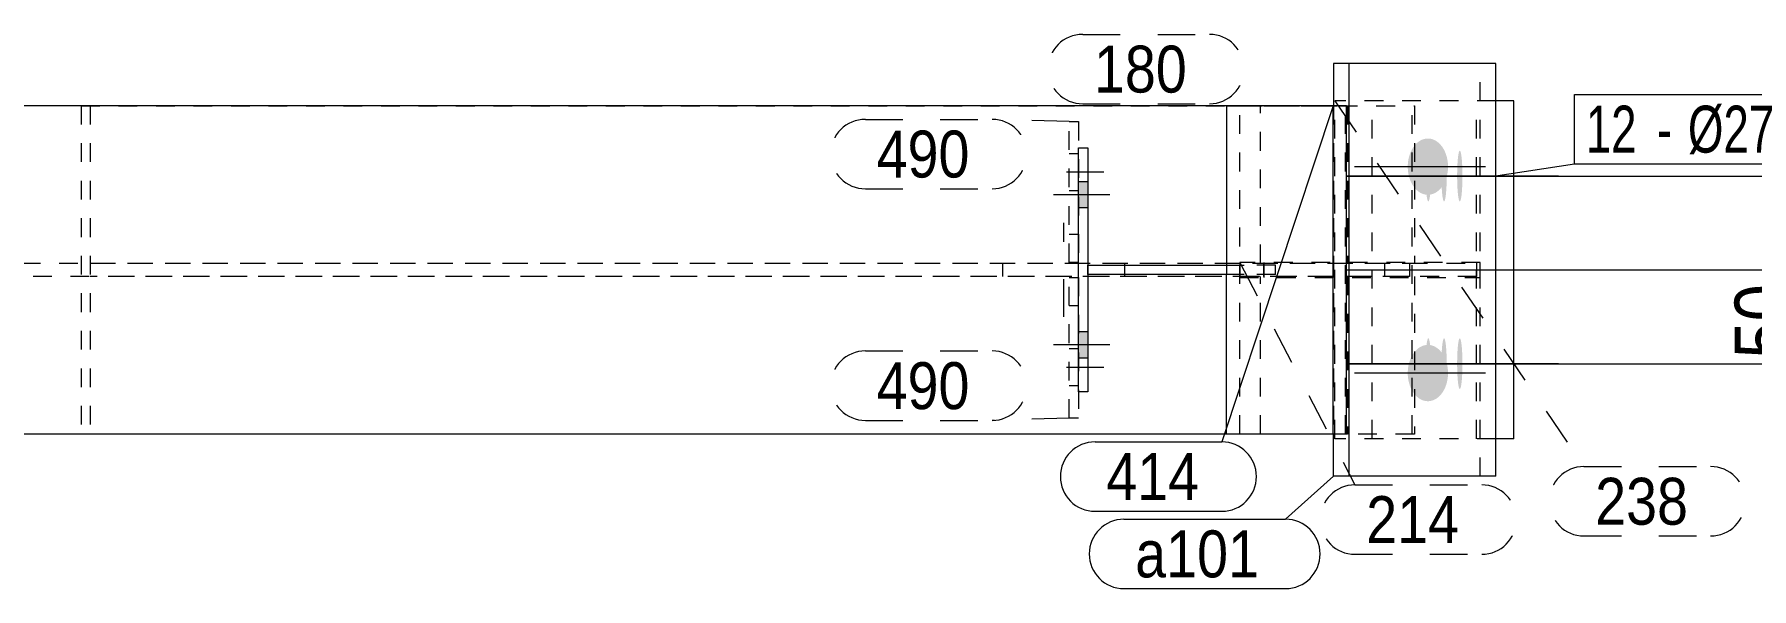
# Model space of a CAD drawing. Header units: millimetres. Extents: x 2 to 825, y 1 to 579.
# Drawn here: x 548 to 639.6, y 441.8 to 471.4 of the extents above; entities that cross this region are included whole.
import ezdxf

# ---------------------------------------------------------------- set-up
doc = ezdxf.new("R2010")
doc.units = ezdxf.units.MM
for name, pattern in [('XKITLINE00', [0]), ('XKITLINE01', [4, 1, -1, 1, -1]), ('XKITLINE02', [4, 2, -2])]:
    doc.linetypes.add(name, pattern=pattern)
for name, color, linetype, lineweight in [('Bolt', 3, 'Continuous', 0), ('BoltMark', 7, 'Continuous', 0), ('Dimensions', 7, 'Continuous', 0), ('Part', 2, 'Continuous', 0), ('PartMark', 7, 'Continuous', 0)]:
    doc.layers.add(name, color=color, linetype=linetype, lineweight=lineweight)
doc.styles.add('ARIAL', font='ARIAL.TTF')
doc.styles.add('ARIAL_NARROW', font='ARIALN.TTF')

# ---------------------------------------------------------------- blocks, each defined once
blk = doc.blocks.new('*A50')
at = {"layer": 'Bolt', "color": 3, "linetype": 'XKITLINE02', "lineweight": 0}
for p, q in [((602.956, 456.328), (602.956, 461.328)), ((599.706, 458.478), (599.706, 459.178)), ((606.206, 458.478), (606.206, 459.178))]:
    blk.add_line(p, q, dxfattribs=at)
blk = doc.blocks.new('*A55')
at = {"layer": 'Bolt', "color": 3, "linetype": 'XKITLINE02', "lineweight": 0}
for p, q in [((603.74, 454.611), (603.24, 454.611)), ((605.09, 453.628), (602.09, 453.628)), ((603.74, 452.646), (603.24, 452.646))]:
    blk.add_line(p, q, dxfattribs=at)
blk = doc.blocks.new('*A60')
at = {"layer": 'Bolt', "color": 3, "linetype": 'XKITLINE02', "lineweight": 0}
for p, q in [((603.74, 465.011), (603.24, 465.011)), ((605.09, 464.028), (602.09, 464.028)), ((603.74, 463.046), (603.24, 463.046))]:
    blk.add_line(p, q, dxfattribs=at)
blk = doc.blocks.new('*A61')
at = {"layer": 'Bolt'}
for points in [[(603.74, 463.528), (604.24, 463.528), (604.24, 462.128), (603.74, 462.128)], [(603.74, 463.528), (604.24, 463.528), (604.24, 462.128), (603.74, 462.128)], [(603.74, 455.528), (604.24, 455.528), (604.24, 454.128), (603.74, 454.128)], [(603.74, 455.528), (604.24, 455.528), (604.24, 454.128), (603.74, 454.128)]]:
    blk.add_hatch(color=3, dxfattribs=at).paths.add_polyline_path(points, flags=17)
at = {"layer": 'Bolt', "color": 3, "linetype": 'XKITLINE00', "lineweight": 0}
for p, q in [((605.4, 462.828), (602.4, 462.828)), ((605.4, 462.828), (602.4, 462.828)), ((604.24, 463.528), (603.74, 463.528)), ((604.24, 463.528), (603.74, 463.528)), ((604.24, 462.128), (603.74, 462.128)), ((604.24, 462.128), (603.74, 462.128)), ((604.24, 455.528), (603.74, 455.528)), ((604.24, 455.528), (603.74, 455.528)), ((605.4, 454.828), (602.4, 454.828)), ((605.4, 454.828), (602.4, 454.828)), ((604.24, 454.128), (603.74, 454.128)), ((604.24, 454.128), (603.74, 454.128))]:
    blk.add_line(p, q, dxfattribs=at)
blk = doc.blocks.new('*A66')
at = {"layer": 'Bolt'}
for points in [[(622.538, 463.795), (622.538, 463.762), (622.538, 463.729), (622.537, 463.696), (622.537, 463.663), (622.537, 463.63), (622.536, 463.598), (622.535, 463.565), (622.535, 463.533), (622.534, 463.5), (622.533, 463.468), (622.532, 463.437), (622.531, 463.405), (622.53, 463.374), (622.529, 463.343), (622.527, 463.312), (622.526, 463.281), (622.525, 463.251), (622.523, 463.221), (622.521, 463.192), (622.52, 463.163), (622.518, 463.134), (622.516, 463.106), (622.514, 463.078), (622.512, 463.051), (622.51, 463.024), (622.508, 462.998), (622.506, 462.972), (622.504, 462.947), (622.501, 462.922), (622.499, 462.898), (622.497, 462.874), (622.494, 462.851), (622.492, 462.828), (622.489, 462.806), (622.486, 462.785), (622.484, 462.764), (622.481, 462.744), (622.478, 462.725), (622.475, 462.706), (622.472, 462.688), (622.469, 462.671), (622.466, 462.654), (622.463, 462.638), (622.46, 462.623), (622.457, 462.608), (622.454, 462.594), (622.451, 462.581), (622.447, 462.569), (622.444, 462.557), (622.441, 462.547), (622.438, 462.537), (622.434, 462.527), (622.431, 462.519), (622.428, 462.511), (622.424, 462.504), (622.421, 462.498), (622.417, 462.493), (622.414, 462.489), (622.41, 462.485), (622.407, 462.482), (622.403, 462.48), (622.4, 462.479), (622.397, 462.478), (622.393, 462.479), (622.39, 462.48), (622.386, 462.482), (622.383, 462.485), (622.379, 462.489), (622.376, 462.493), (622.372, 462.498), (622.369, 462.504), (622.366, 462.511), (622.362, 462.519), (622.359, 462.527), (622.355, 462.537), (622.352, 462.547), (622.349, 462.557), (622.346, 462.569), (622.342, 462.581), (622.339, 462.594), (622.336, 462.608), (622.333, 462.623), (622.33, 462.638), (622.327, 462.654), (622.324, 462.671), (622.321, 462.688), (622.318, 462.706), (622.315, 462.725), (622.312, 462.744), (622.309, 462.764), (622.307, 462.785), (622.304, 462.806), (622.301, 462.828), (622.299, 462.851), (622.296, 462.874), (622.294, 462.898), (622.292, 462.922), (622.289, 462.947), (622.287, 462.972), (622.285, 462.998), (622.283, 463.024), (622.281, 463.051), (622.279, 463.078), (622.277, 463.106), (622.275, 463.134), (622.273, 463.163), (622.272, 463.192), (622.27, 463.221), (622.269, 463.251), (622.267, 463.281), (622.266, 463.312), (622.264, 463.343), (622.263, 463.374), (622.262, 463.405), (622.261, 463.437), (622.26, 463.468), (622.259, 463.5), (622.258, 463.533), (622.258, 463.565), (622.257, 463.598), (622.256, 463.63), (622.256, 463.663), (622.256, 463.696), (622.255, 463.729), (622.255, 463.762), (622.255, 463.795), (622.255, 463.828), (622.255, 463.862), (622.255, 463.895), (622.255, 463.928), (622.256, 463.961), (622.256, 463.994), (622.256, 464.027), (622.257, 464.059), (622.258, 464.092), (622.258, 464.124), (622.259, 464.156), (622.26, 464.188), (622.261, 464.22), (622.262, 464.252), (622.263, 464.283), (622.264, 464.314), (622.266, 464.345), (622.267, 464.376), (622.269, 464.406), (622.27, 464.435), (622.272, 464.465), (622.273, 464.494), (622.275, 464.522), (622.277, 464.551), (622.279, 464.578), (622.281, 464.606), (622.283, 464.633), (622.285, 464.659), (622.287, 464.685), (622.289, 464.71), (622.292, 464.735), (622.294, 464.759), (622.296, 464.783), (622.299, 464.806), (622.301, 464.829), (622.304, 464.851), (622.307, 464.872), (622.309, 464.893), (622.312, 464.913), (622.315, 464.932), (622.318, 464.951), (622.321, 464.969), (622.324, 464.986), (622.327, 465.003), (622.33, 465.019), (622.333, 465.034), (622.336, 465.049), (622.339, 465.063), (622.342, 465.076), (622.346, 465.088), (622.349, 465.1), (622.352, 465.11), (622.355, 465.12), (622.359, 465.13), (622.362, 465.138), (622.366, 465.146), (622.369, 465.152), (622.372, 465.159), (622.376, 465.164), (622.379, 465.168), (622.383, 465.172), (622.386, 465.175), (622.39, 465.177), (622.393, 465.178), (622.397, 465.178), (622.4, 465.178), (622.403, 465.177), (622.407, 465.175), (622.41, 465.172), (622.414, 465.168), (622.417, 465.164), (622.421, 465.159), (622.424, 465.152), (622.428, 465.146), (622.431, 465.138), (622.434, 465.13), (622.438, 465.12), (622.441, 465.11), (622.444, 465.1), (622.447, 465.088), (622.451, 465.076), (622.454, 465.063), (622.457, 465.049), (622.46, 465.034), (622.463, 465.019), (622.466, 465.003), (622.469, 464.986), (622.472, 464.969), (622.475, 464.951), (622.478, 464.932), (622.481, 464.913), (622.484, 464.893), (622.486, 464.872), (622.489, 464.851), (622.492, 464.829), (622.494, 464.806), (622.497, 464.783), (622.499, 464.759), (622.501, 464.735), (622.504, 464.71), (622.506, 464.685), (622.508, 464.659), (622.51, 464.633), (622.512, 464.606), (622.514, 464.578), (622.516, 464.551), (622.518, 464.522), (622.52, 464.494), (622.521, 464.465), (622.523, 464.435), (622.525, 464.406), (622.526, 464.376), (622.527, 464.345), (622.529, 464.314), (622.53, 464.283), (622.531, 464.252), (622.532, 464.22), (622.533, 464.188), (622.534, 464.156), (622.535, 464.124), (622.535, 464.092), (622.536, 464.059), (622.537, 464.027), (622.537, 463.994), (622.537, 463.961), (622.538, 463.928), (622.538, 463.895), (622.538, 463.862), (622.538, 463.828)], [(623.377, 463.795), (623.377, 463.762), (623.377, 463.729), (623.377, 463.696), (623.376, 463.663), (623.376, 463.63), (623.375, 463.598), (623.375, 463.565), (623.374, 463.533), (623.373, 463.5), (623.372, 463.468), (623.371, 463.437), (623.37, 463.405), (623.369, 463.374), (623.368, 463.343), (623.367, 463.312), (623.365, 463.281), (623.364, 463.251), (623.362, 463.221), (623.361, 463.192), (623.359, 463.163), (623.357, 463.134), (623.355, 463.106), (623.353, 463.078), (623.351, 463.051), (623.349, 463.024), (623.347, 462.998), (623.345, 462.972), (623.343, 462.947), (623.341, 462.922), (623.338, 462.898), (623.336, 462.874), (623.333, 462.851), (623.331, 462.828), (623.328, 462.806), (623.326, 462.785), (623.323, 462.764), (623.32, 462.744), (623.317, 462.725), (623.314, 462.706), (623.311, 462.688), (623.308, 462.671), (623.305, 462.654), (623.302, 462.638), (623.299, 462.623), (623.296, 462.608), (623.293, 462.594), (623.29, 462.581), (623.287, 462.569), (623.283, 462.557), (623.28, 462.547), (623.277, 462.537), (623.273, 462.527), (623.27, 462.519), (623.267, 462.511), (623.263, 462.504), (623.26, 462.498), (623.256, 462.493), (623.253, 462.489), (623.25, 462.485), (623.246, 462.482), (623.243, 462.48), (623.239, 462.479), (623.236, 462.478), (623.232, 462.479), (623.229, 462.48), (623.225, 462.482), (623.222, 462.485), (623.218, 462.489), (623.215, 462.493), (623.211, 462.498), (623.208, 462.504), (623.205, 462.511), (623.201, 462.519), (623.198, 462.527), (623.195, 462.537), (623.191, 462.547), (623.188, 462.557), (623.185, 462.569), (623.181, 462.581), (623.178, 462.594), (623.175, 462.608), (623.172, 462.623), (623.169, 462.638), (623.166, 462.654), (623.163, 462.671), (623.16, 462.688), (623.157, 462.706), (623.154, 462.725), (623.151, 462.744), (623.149, 462.764), (623.146, 462.785), (623.143, 462.806), (623.141, 462.828), (623.138, 462.851), (623.136, 462.874), (623.133, 462.898), (623.131, 462.922), (623.128, 462.947), (623.126, 462.972), (623.124, 462.998), (623.122, 463.024), (623.12, 463.051), (623.118, 463.078), (623.116, 463.106), (623.114, 463.134), (623.112, 463.163), (623.111, 463.192), (623.109, 463.221), (623.108, 463.251), (623.106, 463.281), (623.105, 463.312), (623.104, 463.343), (623.102, 463.374), (623.101, 463.405), (623.1, 463.437), (623.099, 463.468), (623.098, 463.5), (623.098, 463.533), (623.097, 463.565), (623.096, 463.598), (623.096, 463.63), (623.095, 463.663), (623.095, 463.696), (623.094, 463.729), (623.094, 463.762), (623.094, 463.795), (623.094, 463.828), (623.094, 463.862), (623.094, 463.895), (623.094, 463.928), (623.095, 463.961), (623.095, 463.994), (623.096, 464.027), (623.096, 464.059), (623.097, 464.092), (623.098, 464.124), (623.098, 464.156), (623.099, 464.188), (623.1, 464.22), (623.101, 464.252), (623.102, 464.283), (623.104, 464.314), (623.105, 464.345), (623.106, 464.376), (623.108, 464.406), (623.109, 464.435), (623.111, 464.465), (623.112, 464.494), (623.114, 464.522), (623.116, 464.551), (623.118, 464.578), (623.12, 464.606), (623.122, 464.633), (623.124, 464.659), (623.126, 464.685), (623.128, 464.71), (623.131, 464.735), (623.133, 464.759), (623.136, 464.783), (623.138, 464.806), (623.141, 464.829), (623.143, 464.851), (623.146, 464.872), (623.149, 464.893), (623.151, 464.913), (623.154, 464.932), (623.157, 464.951), (623.16, 464.969), (623.163, 464.986), (623.166, 465.003), (623.169, 465.019), (623.172, 465.034), (623.175, 465.049), (623.178, 465.063), (623.181, 465.076), (623.185, 465.088), (623.188, 465.1), (623.191, 465.11), (623.195, 465.12), (623.198, 465.13), (623.201, 465.138), (623.205, 465.146), (623.208, 465.152), (623.211, 465.159), (623.215, 465.164), (623.218, 465.168), (623.222, 465.172), (623.225, 465.175), (623.229, 465.177), (623.232, 465.178), (623.236, 465.178), (623.239, 465.178), (623.243, 465.177), (623.246, 465.175), (623.25, 465.172), (623.253, 465.168), (623.256, 465.164), (623.26, 465.159), (623.263, 465.152), (623.267, 465.146), (623.27, 465.138), (623.273, 465.13), (623.277, 465.12), (623.28, 465.11), (623.283, 465.1), (623.287, 465.088), (623.29, 465.076), (623.293, 465.063), (623.296, 465.049), (623.299, 465.034), (623.302, 465.019), (623.305, 465.003), (623.308, 464.986), (623.311, 464.969), (623.314, 464.951), (623.317, 464.932), (623.32, 464.913), (623.323, 464.893), (623.326, 464.872), (623.328, 464.851), (623.331, 464.829), (623.333, 464.806), (623.336, 464.783), (623.338, 464.759), (623.341, 464.735), (623.343, 464.71), (623.345, 464.685), (623.347, 464.659), (623.349, 464.633), (623.351, 464.606), (623.353, 464.578), (623.355, 464.551), (623.357, 464.522), (623.359, 464.494), (623.361, 464.465), (623.362, 464.435), (623.364, 464.406), (623.365, 464.376), (623.367, 464.345), (623.368, 464.314), (623.369, 464.283), (623.37, 464.252), (623.371, 464.22), (623.372, 464.188), (623.373, 464.156), (623.374, 464.124), (623.375, 464.092), (623.375, 464.059), (623.376, 464.027), (623.376, 463.994), (623.377, 463.961), (623.377, 463.928), (623.377, 463.895), (623.377, 463.862), (623.377, 463.828)], [(624.216, 463.795), (624.216, 463.762), (624.216, 463.729), (624.216, 463.696), (624.215, 463.663), (624.215, 463.63), (624.214, 463.598), (624.214, 463.565), (624.213, 463.533), (624.212, 463.5), (624.211, 463.468), (624.21, 463.437), (624.209, 463.405), (624.208, 463.374), (624.207, 463.343), (624.206, 463.312), (624.204, 463.281), (624.203, 463.251), (624.201, 463.221), (624.2, 463.192), (624.198, 463.163), (624.196, 463.134), (624.194, 463.106), (624.193, 463.078), (624.191, 463.051), (624.189, 463.024), (624.186, 462.998), (624.184, 462.972), (624.182, 462.947), (624.18, 462.922), (624.177, 462.898), (624.175, 462.874), (624.172, 462.851), (624.17, 462.828), (624.167, 462.806), (624.165, 462.785), (624.162, 462.764), (624.159, 462.744), (624.156, 462.725), (624.154, 462.706), (624.151, 462.688), (624.148, 462.671), (624.145, 462.654), (624.142, 462.638), (624.139, 462.623), (624.135, 462.608), (624.132, 462.594), (624.129, 462.581), (624.126, 462.569), (624.123, 462.557), (624.119, 462.547), (624.116, 462.537), (624.113, 462.527), (624.109, 462.519), (624.106, 462.511), (624.102, 462.504), (624.099, 462.498), (624.096, 462.493), (624.092, 462.489), (624.089, 462.485), (624.085, 462.482), (624.082, 462.48), (624.078, 462.479), (624.075, 462.478), (624.071, 462.479), (624.068, 462.48), (624.064, 462.482), (624.061, 462.485), (624.058, 462.489), (624.054, 462.493), (624.051, 462.498), (624.047, 462.504), (624.044, 462.511), (624.04, 462.519), (624.037, 462.527), (624.034, 462.537), (624.03, 462.547), (624.027, 462.557), (624.024, 462.569), (624.021, 462.581), (624.017, 462.594), (624.014, 462.608), (624.011, 462.623), (624.008, 462.638), (624.005, 462.654), (624.002, 462.671), (623.999, 462.688), (623.996, 462.706), (623.993, 462.725), (623.99, 462.744), (623.988, 462.764), (623.985, 462.785), (623.982, 462.806), (623.98, 462.828), (623.977, 462.851), (623.975, 462.874), (623.972, 462.898), (623.97, 462.922), (623.968, 462.947), (623.965, 462.972), (623.963, 462.998), (623.961, 463.024), (623.959, 463.051), (623.957, 463.078), (623.955, 463.106), (623.953, 463.134), (623.952, 463.163), (623.95, 463.192), (623.948, 463.221), (623.947, 463.251), (623.945, 463.281), (623.944, 463.312), (623.943, 463.343), (623.942, 463.374), (623.94, 463.405), (623.939, 463.437), (623.938, 463.468), (623.937, 463.5), (623.937, 463.533), (623.936, 463.565), (623.935, 463.598), (623.935, 463.63), (623.934, 463.663), (623.934, 463.696), (623.934, 463.729), (623.933, 463.762), (623.933, 463.795), (623.933, 463.828), (623.933, 463.862), (623.933, 463.895), (623.934, 463.928), (623.934, 463.961), (623.934, 463.994), (623.935, 464.027), (623.935, 464.059), (623.936, 464.092), (623.937, 464.124), (623.937, 464.156), (623.938, 464.188), (623.939, 464.22), (623.94, 464.252), (623.942, 464.283), (623.943, 464.314), (623.944, 464.345), (623.945, 464.376), (623.947, 464.406), (623.948, 464.435), (623.95, 464.465), (623.952, 464.494), (623.953, 464.522), (623.955, 464.551), (623.957, 464.578), (623.959, 464.606), (623.961, 464.633), (623.963, 464.659), (623.965, 464.685), (623.968, 464.71), (623.97, 464.735), (623.972, 464.759), (623.975, 464.783), (623.977, 464.806), (623.98, 464.829), (623.982, 464.851), (623.985, 464.872), (623.988, 464.893), (623.99, 464.913), (623.993, 464.932), (623.996, 464.951), (623.999, 464.969), (624.002, 464.986), (624.005, 465.003), (624.008, 465.019), (624.011, 465.034), (624.014, 465.049), (624.017, 465.063), (624.021, 465.076), (624.024, 465.088), (624.027, 465.1), (624.03, 465.11), (624.034, 465.12), (624.037, 465.13), (624.04, 465.138), (624.044, 465.146), (624.047, 465.152), (624.051, 465.159), (624.054, 465.164), (624.058, 465.168), (624.061, 465.172), (624.064, 465.175), (624.068, 465.177), (624.071, 465.178), (624.075, 465.178), (624.078, 465.178), (624.082, 465.177), (624.085, 465.175), (624.089, 465.172), (624.092, 465.168), (624.096, 465.164), (624.099, 465.159), (624.102, 465.152), (624.106, 465.146), (624.109, 465.138), (624.113, 465.13), (624.116, 465.12), (624.119, 465.11), (624.123, 465.1), (624.126, 465.088), (624.129, 465.076), (624.132, 465.063), (624.135, 465.049), (624.139, 465.034), (624.142, 465.019), (624.145, 465.003), (624.148, 464.986), (624.151, 464.969), (624.154, 464.951), (624.156, 464.932), (624.159, 464.913), (624.162, 464.893), (624.165, 464.872), (624.167, 464.851), (624.17, 464.829), (624.172, 464.806), (624.175, 464.783), (624.177, 464.759), (624.18, 464.735), (624.182, 464.71), (624.184, 464.685), (624.186, 464.659), (624.189, 464.633), (624.191, 464.606), (624.193, 464.578), (624.194, 464.551), (624.196, 464.522), (624.198, 464.494), (624.2, 464.465), (624.201, 464.435), (624.203, 464.406), (624.204, 464.376), (624.206, 464.345), (624.207, 464.314), (624.208, 464.283), (624.209, 464.252), (624.21, 464.22), (624.211, 464.188), (624.212, 464.156), (624.213, 464.124), (624.214, 464.092), (624.214, 464.059), (624.215, 464.027), (624.215, 463.994), (624.216, 463.961), (624.216, 463.928), (624.216, 463.895), (624.216, 463.862), (624.216, 463.828)], [(622.538, 453.795), (622.538, 453.762), (622.538, 453.729), (622.537, 453.696), (622.537, 453.663), (622.537, 453.63), (622.536, 453.598), (622.535, 453.565), (622.535, 453.533), (622.534, 453.5), (622.533, 453.468), (622.532, 453.437), (622.531, 453.405), (622.53, 453.374), (622.529, 453.343), (622.527, 453.312), (622.526, 453.281), (622.525, 453.251), (622.523, 453.221), (622.521, 453.192), (622.52, 453.163), (622.518, 453.134), (622.516, 453.106), (622.514, 453.078), (622.512, 453.051), (622.51, 453.024), (622.508, 452.998), (622.506, 452.972), (622.504, 452.947), (622.501, 452.922), (622.499, 452.898), (622.497, 452.874), (622.494, 452.851), (622.492, 452.828), (622.489, 452.806), (622.486, 452.785), (622.484, 452.764), (622.481, 452.744), (622.478, 452.725), (622.475, 452.706), (622.472, 452.688), (622.469, 452.671), (622.466, 452.654), (622.463, 452.638), (622.46, 452.623), (622.457, 452.608), (622.454, 452.594), (622.451, 452.581), (622.447, 452.569), (622.444, 452.557), (622.441, 452.547), (622.438, 452.537), (622.434, 452.527), (622.431, 452.519), (622.428, 452.511), (622.424, 452.504), (622.421, 452.498), (622.417, 452.493), (622.414, 452.489), (622.41, 452.485), (622.407, 452.482), (622.403, 452.48), (622.4, 452.479), (622.397, 452.478), (622.393, 452.479), (622.39, 452.48), (622.386, 452.482), (622.383, 452.485), (622.379, 452.489), (622.376, 452.493), (622.372, 452.498), (622.369, 452.504), (622.366, 452.511), (622.362, 452.519), (622.359, 452.527), (622.355, 452.537), (622.352, 452.547), (622.349, 452.557), (622.346, 452.569), (622.342, 452.581), (622.339, 452.594), (622.336, 452.608), (622.333, 452.623), (622.33, 452.638), (622.327, 452.654), (622.324, 452.671), (622.321, 452.688), (622.318, 452.706), (622.315, 452.725), (622.312, 452.744), (622.309, 452.764), (622.307, 452.785), (622.304, 452.806), (622.301, 452.828), (622.299, 452.851), (622.296, 452.874), (622.294, 452.898), (622.292, 452.922), (622.289, 452.947), (622.287, 452.972), (622.285, 452.998), (622.283, 453.024), (622.281, 453.051), (622.279, 453.078), (622.277, 453.106), (622.275, 453.134), (622.273, 453.163), (622.272, 453.192), (622.27, 453.221), (622.269, 453.251), (622.267, 453.281), (622.266, 453.312), (622.264, 453.343), (622.263, 453.374), (622.262, 453.405), (622.261, 453.437), (622.26, 453.468), (622.259, 453.5), (622.258, 453.533), (622.258, 453.565), (622.257, 453.598), (622.256, 453.63), (622.256, 453.663), (622.256, 453.696), (622.255, 453.729), (622.255, 453.762), (622.255, 453.795), (622.255, 453.828), (622.255, 453.862), (622.255, 453.895), (622.255, 453.928), (622.256, 453.961), (622.256, 453.994), (622.256, 454.027), (622.257, 454.059), (622.258, 454.092), (622.258, 454.124), (622.259, 454.156), (622.26, 454.188), (622.261, 454.22), (622.262, 454.252), (622.263, 454.283), (622.264, 454.314), (622.266, 454.345), (622.267, 454.376), (622.269, 454.406), (622.27, 454.435), (622.272, 454.465), (622.273, 454.494), (622.275, 454.522), (622.277, 454.551), (622.279, 454.578), (622.281, 454.606), (622.283, 454.633), (622.285, 454.659), (622.287, 454.685), (622.289, 454.71), (622.292, 454.735), (622.294, 454.759), (622.296, 454.783), (622.299, 454.806), (622.301, 454.829), (622.304, 454.851), (622.307, 454.872), (622.309, 454.893), (622.312, 454.913), (622.315, 454.932), (622.318, 454.951), (622.321, 454.969), (622.324, 454.986), (622.327, 455.003), (622.33, 455.019), (622.333, 455.034), (622.336, 455.049), (622.339, 455.063), (622.342, 455.076), (622.346, 455.088), (622.349, 455.1), (622.352, 455.11), (622.355, 455.12), (622.359, 455.13), (622.362, 455.138), (622.366, 455.146), (622.369, 455.152), (622.372, 455.159), (622.376, 455.164), (622.379, 455.168), (622.383, 455.172), (622.386, 455.175), (622.39, 455.177), (622.393, 455.178), (622.397, 455.178), (622.4, 455.178), (622.403, 455.177), (622.407, 455.175), (622.41, 455.172), (622.414, 455.168), (622.417, 455.164), (622.421, 455.159), (622.424, 455.152), (622.428, 455.146), (622.431, 455.138), (622.434, 455.13), (622.438, 455.12), (622.441, 455.11), (622.444, 455.1), (622.447, 455.088), (622.451, 455.076), (622.454, 455.063), (622.457, 455.049), (622.46, 455.034), (622.463, 455.019), (622.466, 455.003), (622.469, 454.986), (622.472, 454.969), (622.475, 454.951), (622.478, 454.932), (622.481, 454.913), (622.484, 454.893), (622.486, 454.872), (622.489, 454.851), (622.492, 454.829), (622.494, 454.806), (622.497, 454.783), (622.499, 454.759), (622.501, 454.735), (622.504, 454.71), (622.506, 454.685), (622.508, 454.659), (622.51, 454.633), (622.512, 454.606), (622.514, 454.578), (622.516, 454.551), (622.518, 454.522), (622.52, 454.494), (622.521, 454.465), (622.523, 454.435), (622.525, 454.406), (622.526, 454.376), (622.527, 454.345), (622.529, 454.314), (622.53, 454.283), (622.531, 454.252), (622.532, 454.22), (622.533, 454.188), (622.534, 454.156), (622.535, 454.124), (622.535, 454.092), (622.536, 454.059), (622.537, 454.027), (622.537, 453.994), (622.537, 453.961), (622.538, 453.928), (622.538, 453.895), (622.538, 453.862), (622.538, 453.828)], [(623.377, 453.795), (623.377, 453.762), (623.377, 453.729), (623.377, 453.696), (623.376, 453.663), (623.376, 453.63), (623.375, 453.598), (623.375, 453.565), (623.374, 453.533), (623.373, 453.5), (623.372, 453.468), (623.371, 453.437), (623.37, 453.405), (623.369, 453.374), (623.368, 453.343), (623.367, 453.312), (623.365, 453.281), (623.364, 453.251), (623.362, 453.221), (623.361, 453.192), (623.359, 453.163), (623.357, 453.134), (623.355, 453.106), (623.353, 453.078), (623.351, 453.051), (623.349, 453.024), (623.347, 452.998), (623.345, 452.972), (623.343, 452.947), (623.341, 452.922), (623.338, 452.898), (623.336, 452.874), (623.333, 452.851), (623.331, 452.828), (623.328, 452.806), (623.326, 452.785), (623.323, 452.764), (623.32, 452.744), (623.317, 452.725), (623.314, 452.706), (623.311, 452.688), (623.308, 452.671), (623.305, 452.654), (623.302, 452.638), (623.299, 452.623), (623.296, 452.608), (623.293, 452.594), (623.29, 452.581), (623.287, 452.569), (623.283, 452.557), (623.28, 452.547), (623.277, 452.537), (623.273, 452.527), (623.27, 452.519), (623.267, 452.511), (623.263, 452.504), (623.26, 452.498), (623.256, 452.493), (623.253, 452.489), (623.25, 452.485), (623.246, 452.482), (623.243, 452.48), (623.239, 452.479), (623.236, 452.478), (623.232, 452.479), (623.229, 452.48), (623.225, 452.482), (623.222, 452.485), (623.218, 452.489), (623.215, 452.493), (623.211, 452.498), (623.208, 452.504), (623.205, 452.511), (623.201, 452.519), (623.198, 452.527), (623.195, 452.537), (623.191, 452.547), (623.188, 452.557), (623.185, 452.569), (623.181, 452.581), (623.178, 452.594), (623.175, 452.608), (623.172, 452.623), (623.169, 452.638), (623.166, 452.654), (623.163, 452.671), (623.16, 452.688), (623.157, 452.706), (623.154, 452.725), (623.151, 452.744), (623.149, 452.764), (623.146, 452.785), (623.143, 452.806), (623.141, 452.828), (623.138, 452.851), (623.136, 452.874), (623.133, 452.898), (623.131, 452.922), (623.128, 452.947), (623.126, 452.972), (623.124, 452.998), (623.122, 453.024), (623.12, 453.051), (623.118, 453.078), (623.116, 453.106), (623.114, 453.134), (623.112, 453.163), (623.111, 453.192), (623.109, 453.221), (623.108, 453.251), (623.106, 453.281), (623.105, 453.312), (623.104, 453.343), (623.102, 453.374), (623.101, 453.405), (623.1, 453.437), (623.099, 453.468), (623.098, 453.5), (623.098, 453.533), (623.097, 453.565), (623.096, 453.598), (623.096, 453.63), (623.095, 453.663), (623.095, 453.696), (623.094, 453.729), (623.094, 453.762), (623.094, 453.795), (623.094, 453.828), (623.094, 453.862), (623.094, 453.895), (623.094, 453.928), (623.095, 453.961), (623.095, 453.994), (623.096, 454.027), (623.096, 454.059), (623.097, 454.092), (623.098, 454.124), (623.098, 454.156), (623.099, 454.188), (623.1, 454.22), (623.101, 454.252), (623.102, 454.283), (623.104, 454.314), (623.105, 454.345), (623.106, 454.376), (623.108, 454.406), (623.109, 454.435), (623.111, 454.465), (623.112, 454.494), (623.114, 454.522), (623.116, 454.551), (623.118, 454.578), (623.12, 454.606), (623.122, 454.633), (623.124, 454.659), (623.126, 454.685), (623.128, 454.71), (623.131, 454.735), (623.133, 454.759), (623.136, 454.783), (623.138, 454.806), (623.141, 454.829), (623.143, 454.851), (623.146, 454.872), (623.149, 454.893), (623.151, 454.913), (623.154, 454.932), (623.157, 454.951), (623.16, 454.969), (623.163, 454.986), (623.166, 455.003), (623.169, 455.019), (623.172, 455.034), (623.175, 455.049), (623.178, 455.063), (623.181, 455.076), (623.185, 455.088), (623.188, 455.1), (623.191, 455.11), (623.195, 455.12), (623.198, 455.13), (623.201, 455.138), (623.205, 455.146), (623.208, 455.152), (623.211, 455.159), (623.215, 455.164), (623.218, 455.168), (623.222, 455.172), (623.225, 455.175), (623.229, 455.177), (623.232, 455.178), (623.236, 455.178), (623.239, 455.178), (623.243, 455.177), (623.246, 455.175), (623.25, 455.172), (623.253, 455.168), (623.256, 455.164), (623.26, 455.159), (623.263, 455.152), (623.267, 455.146), (623.27, 455.138), (623.273, 455.13), (623.277, 455.12), (623.28, 455.11), (623.283, 455.1), (623.287, 455.088), (623.29, 455.076), (623.293, 455.063), (623.296, 455.049), (623.299, 455.034), (623.302, 455.019), (623.305, 455.003), (623.308, 454.986), (623.311, 454.969), (623.314, 454.951), (623.317, 454.932), (623.32, 454.913), (623.323, 454.893), (623.326, 454.872), (623.328, 454.851), (623.331, 454.829), (623.333, 454.806), (623.336, 454.783), (623.338, 454.759), (623.341, 454.735), (623.343, 454.71), (623.345, 454.685), (623.347, 454.659), (623.349, 454.633), (623.351, 454.606), (623.353, 454.578), (623.355, 454.551), (623.357, 454.522), (623.359, 454.494), (623.361, 454.465), (623.362, 454.435), (623.364, 454.406), (623.365, 454.376), (623.367, 454.345), (623.368, 454.314), (623.369, 454.283), (623.37, 454.252), (623.371, 454.22), (623.372, 454.188), (623.373, 454.156), (623.374, 454.124), (623.375, 454.092), (623.375, 454.059), (623.376, 454.027), (623.376, 453.994), (623.377, 453.961), (623.377, 453.928), (623.377, 453.895), (623.377, 453.862), (623.377, 453.828)], [(624.216, 453.795), (624.216, 453.762), (624.216, 453.729), (624.216, 453.696), (624.215, 453.663), (624.215, 453.63), (624.214, 453.598), (624.214, 453.565), (624.213, 453.533), (624.212, 453.5), (624.211, 453.468), (624.21, 453.437), (624.209, 453.405), (624.208, 453.374), (624.207, 453.343), (624.206, 453.312), (624.204, 453.281), (624.203, 453.251), (624.201, 453.221), (624.2, 453.192), (624.198, 453.163), (624.196, 453.134), (624.194, 453.106), (624.193, 453.078), (624.191, 453.051), (624.189, 453.024), (624.186, 452.998), (624.184, 452.972), (624.182, 452.947), (624.18, 452.922), (624.177, 452.898), (624.175, 452.874), (624.172, 452.851), (624.17, 452.828), (624.167, 452.806), (624.165, 452.785), (624.162, 452.764), (624.159, 452.744), (624.156, 452.725), (624.154, 452.706), (624.151, 452.688), (624.148, 452.671), (624.145, 452.654), (624.142, 452.638), (624.139, 452.623), (624.135, 452.608), (624.132, 452.594), (624.129, 452.581), (624.126, 452.569), (624.123, 452.557), (624.119, 452.547), (624.116, 452.537), (624.113, 452.527), (624.109, 452.519), (624.106, 452.511), (624.102, 452.504), (624.099, 452.498), (624.096, 452.493), (624.092, 452.489), (624.089, 452.485), (624.085, 452.482), (624.082, 452.48), (624.078, 452.479), (624.075, 452.478), (624.071, 452.479), (624.068, 452.48), (624.064, 452.482), (624.061, 452.485), (624.058, 452.489), (624.054, 452.493), (624.051, 452.498), (624.047, 452.504), (624.044, 452.511), (624.04, 452.519), (624.037, 452.527), (624.034, 452.537), (624.03, 452.547), (624.027, 452.557), (624.024, 452.569), (624.021, 452.581), (624.017, 452.594), (624.014, 452.608), (624.011, 452.623), (624.008, 452.638), (624.005, 452.654), (624.002, 452.671), (623.999, 452.688), (623.996, 452.706), (623.993, 452.725), (623.99, 452.744), (623.988, 452.764), (623.985, 452.785), (623.982, 452.806), (623.98, 452.828), (623.977, 452.851), (623.975, 452.874), (623.972, 452.898), (623.97, 452.922), (623.968, 452.947), (623.965, 452.972), (623.963, 452.998), (623.961, 453.024), (623.959, 453.051), (623.957, 453.078), (623.955, 453.106), (623.953, 453.134), (623.952, 453.163), (623.95, 453.192), (623.948, 453.221), (623.947, 453.251), (623.945, 453.281), (623.944, 453.312), (623.943, 453.343), (623.942, 453.374), (623.94, 453.405), (623.939, 453.437), (623.938, 453.468), (623.937, 453.5), (623.937, 453.533), (623.936, 453.565), (623.935, 453.598), (623.935, 453.63), (623.934, 453.663), (623.934, 453.696), (623.934, 453.729), (623.933, 453.762), (623.933, 453.795), (623.933, 453.828), (623.933, 453.862), (623.933, 453.895), (623.934, 453.928), (623.934, 453.961), (623.934, 453.994), (623.935, 454.027), (623.935, 454.059), (623.936, 454.092), (623.937, 454.124), (623.937, 454.156), (623.938, 454.188), (623.939, 454.22), (623.94, 454.252), (623.942, 454.283), (623.943, 454.314), (623.944, 454.345), (623.945, 454.376), (623.947, 454.406), (623.948, 454.435), (623.95, 454.465), (623.952, 454.494), (623.953, 454.522), (623.955, 454.551), (623.957, 454.578), (623.959, 454.606), (623.961, 454.633), (623.963, 454.659), (623.965, 454.685), (623.968, 454.71), (623.97, 454.735), (623.972, 454.759), (623.975, 454.783), (623.977, 454.806), (623.98, 454.829), (623.982, 454.851), (623.985, 454.872), (623.988, 454.893), (623.99, 454.913), (623.993, 454.932), (623.996, 454.951), (623.999, 454.969), (624.002, 454.986), (624.005, 455.003), (624.008, 455.019), (624.011, 455.034), (624.014, 455.049), (624.017, 455.063), (624.021, 455.076), (624.024, 455.088), (624.027, 455.1), (624.03, 455.11), (624.034, 455.12), (624.037, 455.13), (624.04, 455.138), (624.044, 455.146), (624.047, 455.152), (624.051, 455.159), (624.054, 455.164), (624.058, 455.168), (624.061, 455.172), (624.064, 455.175), (624.068, 455.177), (624.071, 455.178), (624.075, 455.178), (624.078, 455.178), (624.082, 455.177), (624.085, 455.175), (624.089, 455.172), (624.092, 455.168), (624.096, 455.164), (624.099, 455.159), (624.102, 455.152), (624.106, 455.146), (624.109, 455.138), (624.113, 455.13), (624.116, 455.12), (624.119, 455.11), (624.123, 455.1), (624.126, 455.088), (624.129, 455.076), (624.132, 455.063), (624.135, 455.049), (624.139, 455.034), (624.142, 455.019), (624.145, 455.003), (624.148, 454.986), (624.151, 454.969), (624.154, 454.951), (624.156, 454.932), (624.159, 454.913), (624.162, 454.893), (624.165, 454.872), (624.167, 454.851), (624.17, 454.829), (624.172, 454.806), (624.175, 454.783), (624.177, 454.759), (624.18, 454.735), (624.182, 454.71), (624.184, 454.685), (624.186, 454.659), (624.189, 454.633), (624.191, 454.606), (624.193, 454.578), (624.194, 454.551), (624.196, 454.522), (624.198, 454.494), (624.2, 454.465), (624.201, 454.435), (624.203, 454.406), (624.204, 454.376), (624.206, 454.345), (624.207, 454.314), (624.208, 454.283), (624.209, 454.252), (624.21, 454.22), (624.211, 454.188), (624.212, 454.156), (624.213, 454.124), (624.214, 454.092), (624.214, 454.059), (624.215, 454.027), (624.215, 453.994), (624.216, 453.961), (624.216, 453.928), (624.216, 453.895), (624.216, 453.862), (624.216, 453.828)]]:
    blk.add_hatch(color=3, dxfattribs=at).paths.add_polyline_path(points, flags=17)
at = {"layer": 'Bolt', "color": 3, "linetype": 'XKITLINE02', "lineweight": 0}
for p, q in [((623.996, 463.828), (617.035, 463.828)), ((624.835, 463.828), (617.874, 463.828)), ((625.674, 463.828), (618.713, 463.828)), ((623.996, 453.828), (617.035, 453.828)), ((624.835, 453.828), (617.874, 453.828)), ((625.674, 453.828), (618.713, 453.828))]:
    blk.add_line(p, q, dxfattribs=at)
at = {"layer": 'Bolt', "color": 3, "linetype": 'XKITLINE00', "lineweight": 0}
for p, q in [((627.667, 463.828), (620.706, 463.828)), ((628.506, 463.828), (621.545, 463.828)), ((629.346, 463.828), (622.384, 463.828)), ((627.667, 453.828), (620.706, 453.828)), ((628.506, 453.828), (621.545, 453.828)), ((629.346, 453.828), (622.384, 453.828))]:
    blk.add_line(p, q, dxfattribs=at)
blk = doc.blocks.new('*A67')
at = {"layer": 'Bolt'}
for points in [[(621.299, 464.365), (621.3, 464.402), (621.301, 464.439), (621.304, 464.475), (621.307, 464.512), (621.31, 464.549), (621.314, 464.585), (621.319, 464.621), (621.325, 464.657), (621.331, 464.693), (621.337, 464.729), (621.345, 464.764), (621.353, 464.799), (621.361, 464.834), (621.37, 464.868), (621.38, 464.902), (621.391, 464.936), (621.402, 464.97), (621.413, 465.003), (621.425, 465.036), (621.438, 465.068), (621.451, 465.1), (621.465, 465.131), (621.48, 465.162), (621.494, 465.192), (621.51, 465.222), (621.526, 465.251), (621.542, 465.28), (621.559, 465.308), (621.577, 465.336), (621.595, 465.363), (621.613, 465.389), (621.632, 465.415), (621.651, 465.44), (621.671, 465.464), (621.691, 465.488), (621.712, 465.511), (621.733, 465.533), (621.754, 465.555), (621.776, 465.576), (621.798, 465.596), (621.82, 465.615), (621.843, 465.634), (621.866, 465.651), (621.89, 465.668), (621.913, 465.684), (621.937, 465.7), (621.962, 465.714), (621.986, 465.728), (622.011, 465.741), (622.036, 465.753), (622.061, 465.764), (622.086, 465.774), (622.112, 465.783), (622.137, 465.792), (622.163, 465.8), (622.189, 465.806), (622.215, 465.812), (622.241, 465.817), (622.267, 465.821), (622.294, 465.824), (622.32, 465.827), (622.346, 465.828), (622.373, 465.828), (622.399, 465.828), (622.425, 465.827), (622.452, 465.824), (622.478, 465.821), (622.504, 465.817), (622.53, 465.812), (622.556, 465.806), (622.582, 465.8), (622.608, 465.792), (622.634, 465.783), (622.659, 465.774), (622.684, 465.764), (622.709, 465.753), (622.734, 465.741), (622.759, 465.728), (622.784, 465.714), (622.808, 465.7), (622.832, 465.684), (622.855, 465.668), (622.879, 465.651), (622.902, 465.634), (622.925, 465.615), (622.947, 465.596), (622.969, 465.576), (622.991, 465.555), (623.012, 465.533), (623.033, 465.511), (623.054, 465.488), (623.074, 465.464), (623.094, 465.44), (623.113, 465.415), (623.132, 465.389), (623.15, 465.363), (623.168, 465.336), (623.186, 465.308), (623.203, 465.28), (623.219, 465.251), (623.235, 465.222), (623.251, 465.192), (623.266, 465.162), (623.28, 465.131), (623.294, 465.1), (623.307, 465.068), (623.32, 465.036), (623.332, 465.003), (623.344, 464.97), (623.354, 464.936), (623.365, 464.902), (623.375, 464.868), (623.384, 464.834), (623.392, 464.799), (623.4, 464.764), (623.408, 464.729), (623.414, 464.693), (623.421, 464.657), (623.426, 464.621), (623.431, 464.585), (623.435, 464.549), (623.439, 464.512), (623.441, 464.475), (623.444, 464.439), (623.445, 464.402), (623.446, 464.365), (623.447, 464.328), (623.446, 464.292), (623.445, 464.255), (623.444, 464.218), (623.441, 464.181), (623.439, 464.145), (623.435, 464.108), (623.431, 464.072), (623.426, 464.036), (623.421, 464), (623.414, 463.964), (623.408, 463.928), (623.4, 463.893), (623.392, 463.858), (623.384, 463.823), (623.375, 463.789), (623.365, 463.754), (623.354, 463.721), (623.344, 463.687), (623.332, 463.654), (623.32, 463.621), (623.307, 463.589), (623.294, 463.557), (623.28, 463.526), (623.266, 463.495), (623.251, 463.465), (623.235, 463.435), (623.219, 463.406), (623.203, 463.377), (623.186, 463.349), (623.168, 463.321), (623.15, 463.294), (623.132, 463.268), (623.113, 463.242), (623.094, 463.217), (623.074, 463.193), (623.054, 463.169), (623.033, 463.146), (623.012, 463.124), (622.991, 463.102), (622.969, 463.081), (622.947, 463.061), (622.925, 463.042), (622.902, 463.023), (622.879, 463.006), (622.855, 462.989), (622.832, 462.972), (622.808, 462.957), (622.784, 462.943), (622.759, 462.929), (622.734, 462.916), (622.709, 462.904), (622.684, 462.893), (622.659, 462.883), (622.634, 462.873), (622.608, 462.865), (622.582, 462.857), (622.556, 462.851), (622.53, 462.845), (622.504, 462.84), (622.478, 462.836), (622.452, 462.832), (622.425, 462.83), (622.399, 462.829), (622.373, 462.828), (622.346, 462.829), (622.32, 462.83), (622.294, 462.832), (622.267, 462.836), (622.241, 462.84), (622.215, 462.845), (622.189, 462.851), (622.163, 462.857), (622.137, 462.865), (622.112, 462.873), (622.086, 462.883), (622.061, 462.893), (622.036, 462.904), (622.011, 462.916), (621.986, 462.929), (621.962, 462.943), (621.937, 462.957), (621.913, 462.972), (621.89, 462.989), (621.866, 463.006), (621.843, 463.023), (621.82, 463.042), (621.798, 463.061), (621.776, 463.081), (621.754, 463.102), (621.733, 463.124), (621.712, 463.146), (621.691, 463.169), (621.671, 463.193), (621.651, 463.217), (621.632, 463.242), (621.613, 463.268), (621.595, 463.294), (621.577, 463.321), (621.559, 463.349), (621.542, 463.377), (621.526, 463.406), (621.51, 463.435), (621.494, 463.465), (621.48, 463.495), (621.465, 463.526), (621.451, 463.557), (621.438, 463.589), (621.425, 463.621), (621.413, 463.654), (621.402, 463.687), (621.391, 463.721), (621.38, 463.754), (621.37, 463.789), (621.361, 463.823), (621.353, 463.858), (621.345, 463.893), (621.337, 463.928), (621.331, 463.964), (621.325, 464), (621.319, 464.036), (621.314, 464.072), (621.31, 464.108), (621.307, 464.145), (621.304, 464.181), (621.301, 464.218), (621.3, 464.255), (621.299, 464.292), (621.299, 464.328)], [(621.299, 453.365), (621.3, 453.402), (621.301, 453.439), (621.304, 453.475), (621.307, 453.512), (621.31, 453.549), (621.314, 453.585), (621.319, 453.621), (621.325, 453.657), (621.331, 453.693), (621.337, 453.729), (621.345, 453.764), (621.353, 453.799), (621.361, 453.834), (621.37, 453.868), (621.38, 453.902), (621.391, 453.936), (621.402, 453.97), (621.413, 454.003), (621.425, 454.036), (621.438, 454.068), (621.451, 454.1), (621.465, 454.131), (621.48, 454.162), (621.494, 454.192), (621.51, 454.222), (621.526, 454.251), (621.542, 454.28), (621.559, 454.308), (621.577, 454.336), (621.595, 454.363), (621.613, 454.389), (621.632, 454.415), (621.651, 454.44), (621.671, 454.464), (621.691, 454.488), (621.712, 454.511), (621.733, 454.533), (621.754, 454.555), (621.776, 454.576), (621.798, 454.596), (621.82, 454.615), (621.843, 454.634), (621.866, 454.651), (621.89, 454.668), (621.913, 454.684), (621.937, 454.7), (621.962, 454.714), (621.986, 454.728), (622.011, 454.741), (622.036, 454.753), (622.061, 454.764), (622.086, 454.774), (622.112, 454.783), (622.137, 454.792), (622.163, 454.8), (622.189, 454.806), (622.215, 454.812), (622.241, 454.817), (622.267, 454.821), (622.294, 454.824), (622.32, 454.827), (622.346, 454.828), (622.373, 454.828), (622.399, 454.828), (622.425, 454.827), (622.452, 454.824), (622.478, 454.821), (622.504, 454.817), (622.53, 454.812), (622.556, 454.806), (622.582, 454.8), (622.608, 454.792), (622.634, 454.783), (622.659, 454.774), (622.684, 454.764), (622.709, 454.753), (622.734, 454.741), (622.759, 454.728), (622.784, 454.714), (622.808, 454.7), (622.832, 454.684), (622.855, 454.668), (622.879, 454.651), (622.902, 454.634), (622.925, 454.615), (622.947, 454.596), (622.969, 454.576), (622.991, 454.555), (623.012, 454.533), (623.033, 454.511), (623.054, 454.488), (623.074, 454.464), (623.094, 454.44), (623.113, 454.415), (623.132, 454.389), (623.15, 454.363), (623.168, 454.336), (623.186, 454.308), (623.203, 454.28), (623.219, 454.251), (623.235, 454.222), (623.251, 454.192), (623.266, 454.162), (623.28, 454.131), (623.294, 454.1), (623.307, 454.068), (623.32, 454.036), (623.332, 454.003), (623.344, 453.97), (623.354, 453.936), (623.365, 453.902), (623.375, 453.868), (623.384, 453.834), (623.392, 453.799), (623.4, 453.764), (623.408, 453.729), (623.414, 453.693), (623.421, 453.657), (623.426, 453.621), (623.431, 453.585), (623.435, 453.549), (623.439, 453.512), (623.441, 453.475), (623.444, 453.439), (623.445, 453.402), (623.446, 453.365), (623.447, 453.328), (623.446, 453.292), (623.445, 453.255), (623.444, 453.218), (623.441, 453.181), (623.439, 453.145), (623.435, 453.108), (623.431, 453.072), (623.426, 453.036), (623.421, 453), (623.414, 452.964), (623.408, 452.928), (623.4, 452.893), (623.392, 452.858), (623.384, 452.823), (623.375, 452.789), (623.365, 452.754), (623.354, 452.721), (623.344, 452.687), (623.332, 452.654), (623.32, 452.621), (623.307, 452.589), (623.294, 452.557), (623.28, 452.526), (623.266, 452.495), (623.251, 452.465), (623.235, 452.435), (623.219, 452.406), (623.203, 452.377), (623.186, 452.349), (623.168, 452.321), (623.15, 452.294), (623.132, 452.268), (623.113, 452.242), (623.094, 452.217), (623.074, 452.193), (623.054, 452.169), (623.033, 452.146), (623.012, 452.124), (622.991, 452.102), (622.969, 452.081), (622.947, 452.061), (622.925, 452.042), (622.902, 452.023), (622.879, 452.006), (622.855, 451.989), (622.832, 451.972), (622.808, 451.957), (622.784, 451.943), (622.759, 451.929), (622.734, 451.916), (622.709, 451.904), (622.684, 451.893), (622.659, 451.883), (622.634, 451.873), (622.608, 451.865), (622.582, 451.857), (622.556, 451.851), (622.53, 451.845), (622.504, 451.84), (622.478, 451.836), (622.452, 451.832), (622.425, 451.83), (622.399, 451.829), (622.373, 451.828), (622.346, 451.829), (622.32, 451.83), (622.294, 451.832), (622.267, 451.836), (622.241, 451.84), (622.215, 451.845), (622.189, 451.851), (622.163, 451.857), (622.137, 451.865), (622.112, 451.873), (622.086, 451.883), (622.061, 451.893), (622.036, 451.904), (622.011, 451.916), (621.986, 451.929), (621.962, 451.943), (621.937, 451.957), (621.913, 451.972), (621.89, 451.989), (621.866, 452.006), (621.843, 452.023), (621.82, 452.042), (621.798, 452.061), (621.776, 452.081), (621.754, 452.102), (621.733, 452.124), (621.712, 452.146), (621.691, 452.169), (621.671, 452.193), (621.651, 452.217), (621.632, 452.242), (621.613, 452.268), (621.595, 452.294), (621.577, 452.321), (621.559, 452.349), (621.542, 452.377), (621.526, 452.406), (621.51, 452.435), (621.494, 452.465), (621.48, 452.495), (621.465, 452.526), (621.451, 452.557), (621.438, 452.589), (621.425, 452.621), (621.413, 452.654), (621.402, 452.687), (621.391, 452.721), (621.38, 452.754), (621.37, 452.789), (621.361, 452.823), (621.353, 452.858), (621.345, 452.893), (621.337, 452.928), (621.331, 452.964), (621.325, 453), (621.319, 453.036), (621.314, 453.072), (621.31, 453.108), (621.307, 453.145), (621.304, 453.181), (621.301, 453.218), (621.3, 453.255), (621.299, 453.292), (621.299, 453.328)]]:
    blk.add_hatch(color=3, dxfattribs=at).paths.add_polyline_path(points, flags=17)
at = {"layer": 'Bolt', "color": 3, "linetype": 'XKITLINE00', "lineweight": 0}
for p, q in [((625.444, 464.328), (618.463, 464.328)), ((625.444, 453.328), (618.463, 453.328))]:
    blk.add_line(p, q, dxfattribs=at)
blk = doc.blocks.new('*A68')
at = {"layer": 'Part', "color": 2, "linetype": 'XKITLINE00', "lineweight": 0}
for p, q in [((611.621, 467.578), (455.36, 467.578)), ((611.621, 450.078), (455.36, 450.078))]:
    blk.add_line(p, q, dxfattribs=at)
at = {"layer": 'Part', "color": 7, "linetype": 'XKITLINE01', "lineweight": 0}
for p, q in [((611.621, 467.578), (621.653, 467.578)), ((612.337, 450.078), (612.337, 467.578)), ((613.435, 459.178), (613.435, 467.578)), ((621.537, 450.078), (621.537, 467.578)), ((621.653, 467.578), (621.653, 459.178)), ((455.36, 459.178), (624.966, 459.178)), ((613.625, 458.478), (613.625, 459.178)), ((624.966, 459.178), (624.966, 458.478)), ((624.966, 458.478), (455.36, 458.478)), ((613.435, 450.078), (613.435, 458.478)), ((621.653, 458.478), (621.653, 450.078)), ((621.653, 450.078), (611.621, 450.078)), ((621.653, 450.078), (621.537, 450.078))]:
    blk.add_line(p, q, dxfattribs=at)
blk = doc.blocks.new('*A75')
at = {"layer": 'Part', "color": 7, "linetype": 'XKITLINE01', "lineweight": 0}
for p, q in [((603.24, 450.928), (603.24, 458.428)), ((603.24, 458.428), (603.74, 458.428)), ((603.74, 458.428), (603.74, 450.928)), ((603.24, 456.928), (603.74, 456.928)), ((603.74, 450.928), (603.24, 450.928))]:
    blk.add_line(p, q, dxfattribs=at)
blk = doc.blocks.new('*A81')
at = {"layer": 'Part', "color": 7, "linetype": 'XKITLINE01', "lineweight": 0}
for p, q in [((603.24, 459.228), (603.24, 466.728)), ((603.24, 466.728), (603.74, 466.728)), ((603.74, 466.728), (603.74, 459.228)), ((603.24, 460.728), (603.74, 460.728)), ((603.74, 459.228), (603.24, 459.228))]:
    blk.add_line(p, q, dxfattribs=at)
blk = doc.blocks.new('*A83')
at = {"layer": 'Part', "color": 2, "linetype": 'XKITLINE00', "lineweight": 0}
for p, q in [((603.74, 452.328), (603.74, 465.328)), ((603.74, 465.328), (604.24, 465.328)), ((604.24, 465.328), (604.24, 452.328)), ((604.24, 452.328), (603.74, 452.328))]:
    blk.add_line(p, q, dxfattribs=at)
blk = doc.blocks.new('*A84')
at = {"layer": 'Part', "color": 2, "linetype": 'XKITLINE00', "lineweight": 0}
for p, q in [((604.24, 459.078), (612.571, 459.078)), ((612.571, 458.578), (604.24, 458.578))]:
    blk.add_line(p, q, dxfattribs=at)
at = {"layer": 'Part', "color": 7, "linetype": 'XKITLINE01', "lineweight": 0}
for p, q in [((604.24, 458.578), (604.24, 459.078)), ((604.24, 458.578), (604.24, 459.078)), ((614.24, 459.078), (612.571, 459.078)), ((614.24, 458.578), (614.24, 459.078)), ((614.24, 458.578), (612.571, 458.578))]:
    blk.add_line(p, q, dxfattribs=at)
blk = doc.blocks.new('*A91')
at = {"layer": 'Part', "color": 7, "linetype": 'XKITLINE01', "lineweight": 0}
for p, q in [((617.414, 449.828), (617.414, 467.828)), ((625.998, 467.828), (617.414, 467.828)), ((619.403, 449.828), (619.403, 467.828)), ((624.966, 449.828), (624.966, 467.828)), ((625.998, 449.828), (617.414, 449.828))]:
    blk.add_line(p, q, dxfattribs=at)
at = {"layer": 'Part', "color": 2, "linetype": 'XKITLINE00', "lineweight": 0}
for p, q in [((626.955, 467.828), (625.998, 467.828)), ((626.955, 449.828), (626.955, 467.828)), ((626.955, 449.828), (625.998, 449.828))]:
    blk.add_line(p, q, dxfattribs=at)
blk = doc.blocks.new('*A92')
at = {"layer": 'Part', "color": 7, "linetype": 'XKITLINE01', "lineweight": 0}
for p, q in [((550.527, 467.578), (618.093, 467.578)), ((550.527, 467.578), (550.527, 450.078)), ((551.009, 467.578), (551.009, 450.078)), ((617.971, 450.078), (617.971, 467.578)), ((618.093, 467.578), (618.093, 459.178)), ((551.009, 459.178), (621.384, 459.178)), ((620.077, 458.478), (620.077, 459.178)), ((621.384, 459.178), (621.384, 458.478)), ((621.384, 458.478), (551.009, 458.478)), ((618.093, 458.478), (618.093, 450.078)), ((618.093, 450.078), (550.527, 450.078))]:
    blk.add_line(p, q, dxfattribs=at)
blk = doc.blocks.new('*A93')
at = {"layer": 'Part', "color": 2, "linetype": 'XKITLINE00', "lineweight": 0}
for p, q in [((618.03, 467.578), (611.621, 467.578)), ((611.621, 467.578), (611.621, 459.078)), ((617.314, 450.078), (617.314, 467.578)), ((618.03, 450.078), (618.03, 467.578)), ((611.621, 450.078), (611.621, 458.578)), ((618.03, 450.078), (611.621, 450.078))]:
    blk.add_line(p, q, dxfattribs=at)
at = {"layer": 'Part', "color": 7, "linetype": 'XKITLINE01', "lineweight": 0}
for p, q in [((612.337, 450.078), (612.337, 467.578)), ((611.621, 459.078), (611.621, 458.578))]:
    blk.add_line(p, q, dxfattribs=at)
blk = doc.blocks.new('*A94')
at = {"layer": 'Part', "color": 7, "linetype": 'XKITLINE01', "lineweight": 0}
for p, q in [((625.16, 459.228), (612.337, 459.228)), ((612.337, 459.228), (612.337, 458.428)), ((613.625, 459.228), (613.625, 458.428)), ((617.333, 458.428), (617.333, 459.228)), ((625.16, 458.428), (625.16, 459.228)), ((612.337, 458.428), (625.16, 458.428))]:
    blk.add_line(p, q, dxfattribs=at)
blk = doc.blocks.new('*A95')
at = {"layer": 'Part', "color": 2, "linetype": 'XKITLINE00', "lineweight": 0}
for p, q in [((617.333, 469.828), (617.333, 467.578)), ((625.998, 469.828), (617.333, 469.828)), ((618.171, 447.828), (618.171, 469.828)), ((625.998, 447.828), (625.998, 469.828)), ((617.333, 447.828), (617.333, 450.078)), ((625.998, 447.828), (617.333, 447.828))]:
    blk.add_line(p, q, dxfattribs=at)
at = {"layer": 'Part', "color": 7, "linetype": 'XKITLINE01', "lineweight": 0}
for p, q in [((625.16, 447.828), (625.16, 469.828)), ((617.333, 467.578), (617.333, 450.078))]:
    blk.add_line(p, q, dxfattribs=at)
blk = doc.blocks.new('*A215')
at = {"layer": 'Dimensions', "color": 7, "linetype": 'XKITLINE00', "lineweight": 0}
for p, q in [((642.236, 459.677), (643.933, 457.98)), ((618.035, 458.828), (645.485, 458.828)), ((643.085, 453.828), (643.085, 458.828)), ((642.236, 454.677), (643.933, 452.98)), ((618.035, 453.828), (645.485, 453.828))]:
    blk.add_line(p, q, dxfattribs=at)
at = {"layer": 'Dimensions', "color": 3}
for p in [(643.085, 458.828), (643.085, 453.828)]:
    blk.add_point(p, dxfattribs=at)
at = {"layer": 'Dimensions', "color": 3, "style": 'ARIAL', "width": 0.85}
blk.add_text('50', height=3, rotation=90.00021, dxfattribs=at).set_placement((641.735, 454.103))
blk = doc.blocks.new('*A216')
at = {"layer": 'Dimensions', "color": 7, "linetype": 'XKITLINE00', "lineweight": 0}
for p, q in [((642.236, 464.677), (643.933, 462.98)), ((618.035, 463.828), (645.935, 463.828)), ((643.085, 458.828), (643.085, 463.828)), ((642.236, 459.677), (643.933, 457.98)), ((618.035, 458.828), (645.935, 458.828))]:
    blk.add_line(p, q, dxfattribs=at)
at = {"layer": 'Dimensions', "color": 3}
for p in [(643.085, 463.828), (643.085, 458.828)]:
    blk.add_point(p, dxfattribs=at)
at = {"layer": 'Dimensions', "color": 3, "style": 'ARIAL', "width": 0.85}
blk.add_text('50', height=3, rotation=90.00021, dxfattribs=at).set_placement((647.435, 459.103))
blk = doc.blocks.new('*A217')
at = {"layer": 'BoltMark', "color": 7, "linetype": 'XKITLINE00', "lineweight": 0}
for p, q in [((630.195, 468.178), (642.011, 468.178)), ((630.195, 464.478), (630.195, 468.178)), ((642.011, 464.478), (642.011, 468.178)), ((625.865, 463.828), (630.195, 464.478)), ((630.195, 464.478), (642.011, 464.478))]:
    blk.add_line(p, q, dxfattribs=at)
at = {"layer": 'BoltMark', "color": 3, "style": 'ARIAL_NARROW', "width": 0.85}
for s, p in [('12', (630.795, 465.078)), ('Ø27', (636.244, 465.078)), ('-', (634.584, 465.078))]:
    blk.add_text(s, height=2.5, dxfattribs=at).set_placement(p)
blk = doc.blocks.new('*A218')
at = {"layer": 'PartMark', "color": 7, "linetype": 'XKITLINE00', "lineweight": 0}
for p, q in [((617.333, 447.828), (614.776, 445.54)), ((606.159, 445.54), (614.776, 445.54)), ((606.159, 441.84), (614.776, 441.84))]:
    blk.add_line(p, q, dxfattribs=at)
for centre, start, end in [((606.159, 443.69), 90, 270), ((614.776, 443.69), 270, 90)]:
    blk.add_arc(centre, 1.85, start, end, dxfattribs=at)
at = {"layer": 'PartMark', "color": 3, "style": 'ARIAL', "width": 0.85}
blk.add_text('a101', height=2.5, dxfattribs=at).set_placement((606.759, 442.44))
blk = doc.blocks.new('*A219')
at = {"layer": 'PartMark', "color": 7, "linetype": 'XKITLINE02', "lineweight": 0}
for p, q in [((612.337, 459.228), (618.482, 447.369)), ((618.482, 447.369), (625.245, 447.369)), ((618.482, 443.669), (625.245, 443.669))]:
    blk.add_line(p, q, dxfattribs=at)
for centre, start, end in [((618.482, 445.519), 90, 270), ((625.245, 445.519), 270, 90)]:
    blk.add_arc(centre, 1.85, start, end, dxfattribs=at)
at = {"layer": 'PartMark', "color": 3, "style": 'ARIAL', "width": 0.85}
blk.add_text('214', height=2.5, dxfattribs=at).set_placement((619.082, 444.269))
blk = doc.blocks.new('*A220')
at = {"layer": 'PartMark', "color": 7, "linetype": 'XKITLINE00', "lineweight": 0}
for p, q in [((617.314, 467.578), (611.379, 449.662)), ((604.616, 449.662), (611.379, 449.662)), ((604.616, 445.962), (611.379, 445.962))]:
    blk.add_line(p, q, dxfattribs=at)
for centre, start, end in [((604.616, 447.812), 90, 270), ((611.379, 447.812), 270, 90)]:
    blk.add_arc(centre, 1.85, start, end, dxfattribs=at)
at = {"layer": 'PartMark', "color": 3, "style": 'ARIAL', "width": 0.85}
blk.add_text('414', height=2.5, dxfattribs=at).set_placement((605.216, 446.562))
blk = doc.blocks.new('*A221')
at = {"layer": 'PartMark', "color": 7, "linetype": 'XKITLINE02', "lineweight": 0}
for p, q in [((603.958, 471.378), (610.721, 471.378)), ((603.958, 467.678), (610.721, 467.678))]:
    blk.add_line(p, q, dxfattribs=at)
for centre, start, end in [((603.958, 469.528), 90, 270), ((610.721, 469.528), 270, 90)]:
    blk.add_arc(centre, 1.85, start, end, dxfattribs=at)
at = {"layer": 'PartMark', "color": 3, "style": 'ARIAL', "width": 0.85}
blk.add_text('180', height=2.5, dxfattribs=at).set_placement((604.558, 468.278))
blk = doc.blocks.new('*A222')
at = {"layer": 'PartMark', "color": 7, "linetype": 'XKITLINE02', "lineweight": 0}
for p, q in [((617.414, 467.828), (630.695, 448.346)), ((630.695, 448.346), (637.457, 448.346)), ((630.695, 444.646), (637.457, 444.646))]:
    blk.add_line(p, q, dxfattribs=at)
for centre, start, end in [((630.695, 446.496), 90, 270), ((637.457, 446.496), 270, 90)]:
    blk.add_arc(centre, 1.85, start, end, dxfattribs=at)
at = {"layer": 'PartMark', "color": 3, "style": 'ARIAL', "width": 0.85}
blk.add_text('238', height=2.5, dxfattribs=at).set_placement((631.295, 445.246))
blk = doc.blocks.new('*A223')
at = {"layer": 'PartMark', "color": 7, "linetype": 'XKITLINE02', "lineweight": 0}
for p, q in [((592.364, 466.85), (599.127, 466.85)), ((603.24, 466.728), (599.127, 466.85)), ((592.364, 463.15), (599.127, 463.15))]:
    blk.add_line(p, q, dxfattribs=at)
for centre, start, end in [((592.364, 465), 90, 270), ((599.127, 465), 270, 90)]:
    blk.add_arc(centre, 1.85, start, end, dxfattribs=at)
at = {"layer": 'PartMark', "color": 3, "style": 'ARIAL', "width": 0.85}
blk.add_text('490', height=2.5, dxfattribs=at).set_placement((592.964, 463.75))
blk = doc.blocks.new('*A224')
at = {"layer": 'PartMark', "color": 7, "linetype": 'XKITLINE02', "lineweight": 0}
for p, q in [((592.364, 454.506), (599.127, 454.506)), ((592.364, 450.806), (599.127, 450.806)), ((603.24, 450.928), (599.127, 450.806))]:
    blk.add_line(p, q, dxfattribs=at)
for centre, start, end in [((592.364, 452.656), 90, 270), ((599.127, 452.656), 270, 90)]:
    blk.add_arc(centre, 1.85, start, end, dxfattribs=at)
at = {"layer": 'PartMark', "color": 3, "style": 'ARIAL', "width": 0.85}
blk.add_text('490', height=2.5, dxfattribs=at).set_placement((592.964, 451.406))

msp = doc.modelspace()

# ---------------------------------------------------------------- block references
at = {"lineweight": 0}
for name in ['*A221', '*A95', '*A217', '*A92', '*A220', '*A93', '*A91', '*A222', '*A223', '*A81', '*A67', '*A60', '*A83', '*A66', '*A216', '*A61', '*A50', '*A84', '*A94', '*A219', '*A215', '*A75', '*A224', '*A55', '*A218']:
    msp.add_blockref(name, (0, 0), dxfattribs=at)
at = {"layer": 'Part', "lineweight": 0}
msp.add_blockref('*A68', (0, 0), dxfattribs=at)

doc.saveas('drawing.dxf')
